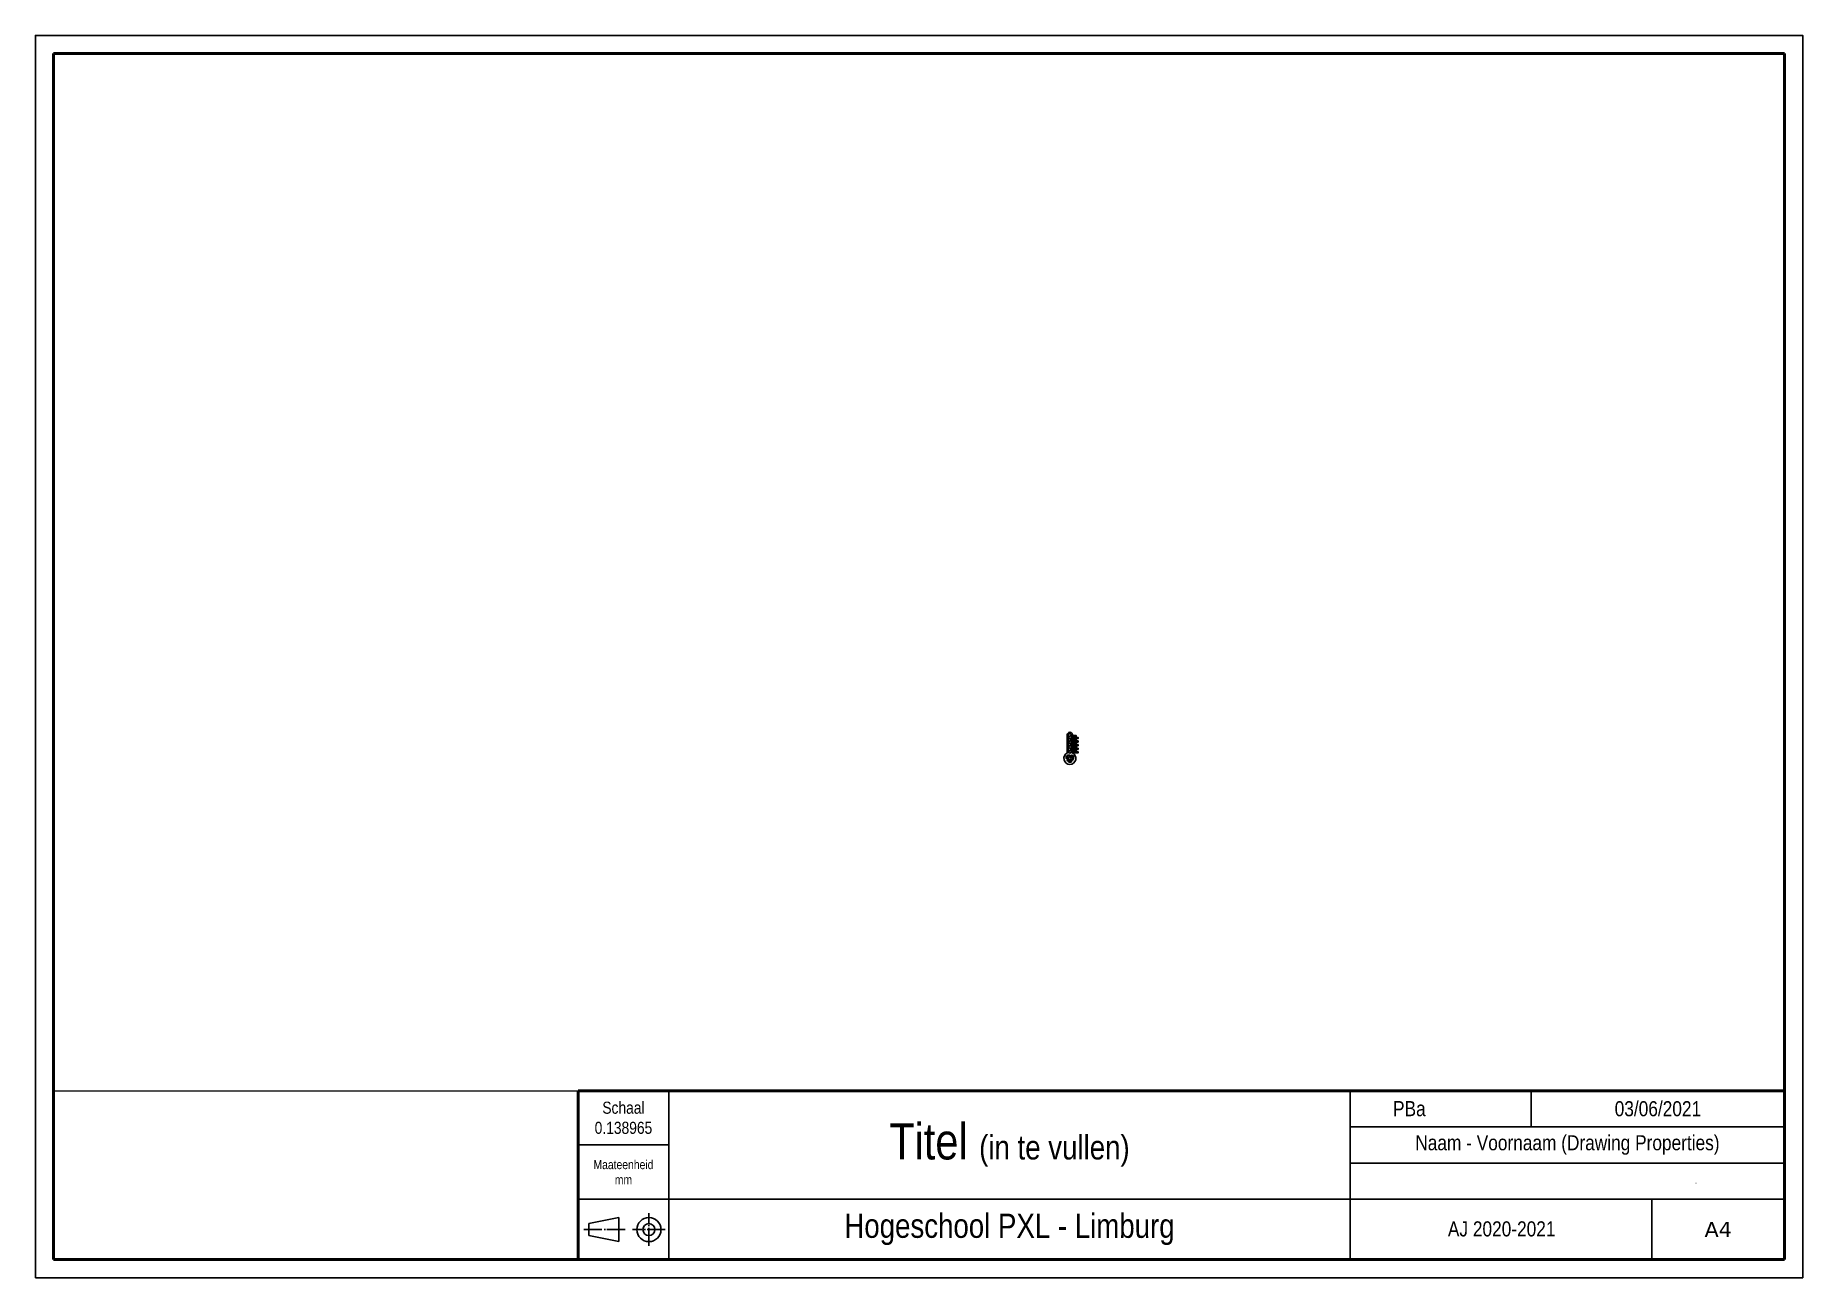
# Paper-space layout 'Landscape A4 (VP-DWGtoPDF)' of a CAD drawing. Header units: millimetres. Extents: x 29 to 322, y 20 to 226.
# The model-space entities are those that its viewports show. They can reach past a viewport. Long polylines and large blocks are cut down to what shows.
import ezdxf

# ---------------------------------------------------------------- set-up
doc = ezdxf.new("R2010")
doc.units = ezdxf.units.MM
doc.header["$LTSCALE"] = 0.5
doc.linetypes.add('ACAD_ISO04W100', pattern=[30, 24, -3, 0, -3])
doc.layers.get('0').update_dxf_attribs({"color": 250})
for name, color, linetype, plot in [('00 Niet printen', 212, 'Continuous', False), ('Uitgeverij', 7, 'Continuous', False), ('VP Hidden', 252, 'Continuous', False)]:
    doc.layers.add(name, color=color, linetype=linetype, plot=plot)
doc.layers.add('Kader', color=7, linetype='Continuous')
doc.styles.add('A3NCAD Technic', font='technic_.ttf')
doc.styles.get("Standard").update_dxf_attribs({"font": 'verdana.ttf'})
doc.styles.add('Technic', font='technic_.ttf')

# ---------------------------------------------------------------- blocks, each defined once
blk = doc.blocks.new('*U26')
at = {"linetype": 'Continuous', "insert": (0, 0), "char_height": 4, "attachment_point": 5, "style": 'Technic'}
blk.add_mtext_dynamic_manual_height_columns('Hogeschool PXL - Limburg', width=113, gutter_width=12.5, heights=[0], dxfattribs=at)
blk = doc.blocks.new('*U28')
at = {"linetype": 'Continuous', "insert": (-0.18, -0.05), "char_height": 2.5, "width": 49.5442, "attachment_point": 5, "style": 'Technic'}
blk.add_mtext('AJ 2020-2021', dxfattribs=at)
blk = doc.blocks.new('*U29')
at = {"lineweight": 30, "insert": (0, 0), "char_height": 2.5, "width": 72, "attachment_point": 5, "style": 'Technic'}
blk.add_mtext('Naam - Voornaam (Drawing Properties)', dxfattribs=at)
blk = doc.blocks.new('*U27')
at = {"linetype": 'Continuous', "insert": (-7.91, 0.01), "char_height": 2.5, "attachment_point": 4, "style": 'Technic'}
blk.add_mtext_dynamic_manual_height_columns('PBa ', width=11.7286, gutter_width=12.5, heights=[0], dxfattribs=at)
blk = doc.blocks.new('*U33')
at = {"linetype": 'Continuous', "insert": (0, 0), "char_height": 2.5, "attachment_point": 5, "style": 'Technic'}
blk.add_mtext_dynamic_manual_height_columns('03/06/2021', width=16.6697, gutter_width=12.5, heights=[0], dxfattribs=at)
blk = doc.blocks.new('*U14')
at = {"color": 7, "linetype": 'Continuous', "insert": (20.28, 0.11), "char_height": 1, "attachment_point": 1, "style": 'Technic'}
blk.add_mtext_dynamic_manual_height_columns('.', width=33.7428, gutter_width=12.5, heights=[0], dxfattribs=at)
blk = doc.blocks.new('*U18')
at = {"layer": 'Kader', "lineweight": -3}
for p, q in [((-6.35, 0.98), (-1.35, 1.98)), ((-6.35, -0.02), (-6.35, 0.98)), ((-1.35, -0.02), (-1.35, 1.98)), ((-6.35, -0.02), (-6.35, -1.02)), ((-6.35, -1.02), (-1.35, -2.02)), ((-1.35, -0.02), (-1.35, -2.02))]:
    blk.add_line(p, q, dxfattribs=at)
at = {"layer": 'Kader', "linetype": 'ACAD_ISO04W100', "lineweight": -3, "ltscale": 0.25}
for p, q in [((3.61, -2.73), (3.61, 2.71)), ((-0.35, -0.02), (-7.39, -0.02)), ((6.33, -0.01), (0.89, -0.01))]:
    blk.add_line(p, q, dxfattribs=at)
at = {"layer": 'Kader', "lineweight": -3}
for radius in [2, 1]:
    blk.add_circle((3.61, -0.02), radius, dxfattribs=at)
blk = doc.blocks.new('*U31')
at = {"layer": 'Kader', "linetype": 'Continuous', "insert": (7.5, -4.5), "char_height": 1.5, "width": 15, "attachment_point": 5, "style": 'Technic'}
blk.add_mtext('Maateenheid\\Pmm', dxfattribs=at)

msp = doc.modelspace()

# ---------------------------------------------------------------- linework, layer by layer
at = {"linetype": 'Continuous'}
for points in [[(1376.3, 422.1, 1), (1370.1, 422.1), (1370.1, 400.6, 4.391067), (1376.3, 400.6)], [(1374.8, 404.9), (1371.7, 407.8), (1374.8, 410.6), (1371.7, 413.5), (1374.8, 416.3), (1371.7, 419.2), (1374.8, 422.1), (1374.8, 402, -1), (1371.7, 402)], [(1369.5, 394.2, 0.080925), (1368.7, 394.1, -0.647315), (1373.7, 397.6, 0.500247)], [(1375, 391, 0.080925), (1375.5, 390.2, -0.647315), (1370, 392.9, 0.500247)], [(1375.1, 397.3, 0.080925), (1375.5, 398.1, -0.647315), (1375.9, 392, 0.500247)]]:
    msp.add_lwpolyline(points, format="xyb", close=True, dxfattribs=at)
msp.add_lwpolyline([(1371.7, 402), (1371.7, 422.1, -1), (1374.8, 422.1)], format="xyb", dxfattribs=at)
for points in [[(1374.8, 422.1), (1371.7, 419.2), (1374.8, 416.3), (1374.8, 422.1)], [(1374.8, 422.1), (1374.8, 402)]]:
    msp.add_lwpolyline(points, dxfattribs=at)
for points in [[(1377.4, 419.9), (1380.9, 419.9), (1380.9, 421.3), (1377.4, 421.3)], [(1377.4, 417.8), (1383.1, 417.8), (1383.1, 419.2), (1377.4, 419.2)], [(1377.4, 415.6), (1380.9, 415.6), (1380.9, 417.1), (1377.4, 417.1)], [(1377.4, 413.5), (1383.1, 413.5), (1383.1, 414.9), (1377.4, 414.9)], [(1377.4, 411.3), (1380.9, 411.3), (1380.9, 412.8), (1377.4, 412.8)], [(1377.4, 409.2), (1383.1, 409.2), (1383.1, 410.6), (1377.4, 410.6)], [(1377.4, 407), (1380.9, 407), (1380.9, 408.5), (1377.4, 408.5)], [(1377.4, 404.9), (1383.1, 404.9), (1383.1, 406.3), (1377.4, 406.3)], [(1377.4, 402.8), (1380.9, 402.8), (1380.9, 404.2), (1377.4, 404.2)], [(1377.4, 400.6), (1383.1, 400.6), (1383.1, 402), (1377.4, 402)]]:
    msp.add_lwpolyline(points, close=True, dxfattribs=at)
msp.add_circle((1373.2, 394.2), 1.68, dxfattribs=at)
for centre, radius, start, end in [((1373.2, 394.2), 3.37, 120, 180), ((1369.3, 391.4), 2.78, 41.1193, 78.8807), ((1373.2, 394.2), 2.02, 206.4427, 213.5573), ((1373.6, 398.9), 2.78, 221.1193, 258.8807), ((1368.9, 392.2), 2.78, 341.1193, 18.8807), ((1373.2, 394.2), 3.37, 240, 300), ((1373.2, 394.2), 2.02, 86.4427, 93.5573), ((1372.8, 398.9), 2.78, 281.1193, 318.8807), ((1377.5, 392.2), 2.78, 161.1193, 198.8807), ((1377.5, 392.2), 2.78, 161.1193, 198.8807), ((1373.2, 394.2), 3.37, 0, 60), ((1373.2, 394.2), 2.02, 326.4427, 333.5573), ((1377.1, 391.4), 2.78, 101.1193, 138.8807)]:
    msp.add_arc(centre, radius, start, end, dxfattribs=at)

psp = doc.layouts.new('Landscape A4 (VP-DWGtoPDF)')

# ---------------------------------------------------------------- linework, layer by layer
at = {"layer": '00 Niet printen', "linetype": 'Continuous'}
psp.add_lwpolyline([(28.51, 19.82), (321.51, 19.82), (321.51, 225.82), (28.51, 225.82)], close=True, dxfattribs=at)
at = {"layer": 'Kader', "lineweight": 50}
for p, q in [((31.51, 22.82), (31.51, 222.82)), ((31.51, 222.82), (318.51, 222.82)), ((318.51, 22.82), (318.51, 222.82)), ((318.51, 50.82), (118.51, 50.82)), ((118.51, 50.82), (118.51, 22.82)), ((318.51, 22.82), (31.51, 22.82))]:
    psp.add_line(p, q, dxfattribs=at)
at = {"layer": 'Kader', "lineweight": 30}
for p, q in [((133.51, 22.82), (133.51, 50.82)), ((246.51, 22.82), (246.51, 50.82)), ((276.51, 44.82), (276.51, 50.82)), ((318.51, 22.82), (318.51, 50.82)), ((318.51, 44.82), (246.51, 44.82)), ((318.51, 38.82), (246.51, 38.82)), ((133.51, 32.82), (318.51, 32.82)), ((296.51, 22.82), (296.51, 32.82))]:
    psp.add_line(p, q, dxfattribs=at)
at = {"layer": 'Kader', "linetype": 'Continuous', "lineweight": 30}
for p, q in [((118.51, 41.82), (133.51, 41.82)), ((133.51, 32.82), (118.51, 32.82))]:
    psp.add_line(p, q, dxfattribs=at)

# ---------------------------------------------------------------- block references
at = {"linetype": 'Continuous'}
psp.add_blockref('*U31', (118.51, 41.82), dxfattribs=at)
at = {"layer": 'Kader', "linetype": 'Continuous'}
for name, p in [('*U27', (261.51, 47.82)), ('*U33', (297.51, 47.82)), ('*U29', (282.51, 41.82)), ('*U26', (190.01, 27.82)), ('*U28', (271.79, 27.94))]:
    psp.add_blockref(name, p, dxfattribs=at)
at = {"layer": 'Kader', "linetype": 'Continuous', "lineweight": -3}
psp.add_blockref('*U18', (126.62, 27.81), dxfattribs=at)
at = {"layer": 'Uitgeverij', "linetype": 'Continuous'}
psp.add_blockref('*U14', (283.37, 36.32), dxfattribs=at)

# ---------------------------------------------------------------- texts
at = {"linetype": 'Continuous', "insert": (126.01, 46.32), "char_height": 2, "attachment_point": 5, "style": 'A3NCAD Technic'}
psp.add_mtext_dynamic_manual_height_columns('Schaal\\P0.138965', width=15, gutter_width=12.5, heights=[0], dxfattribs=at)
at = {"layer": 'Kader', "insert": (190.01, 41.82), "char_height": 6, "width": 113, "attachment_point": 5}
psp.add_mtext('{\\fTechnic|b0|i0|c2|p2;Titel \\H0.66667x;(in te vullen)}', dxfattribs=at)
at = {"layer": 'Kader', "lineweight": 30, "insert": (307.51, 27.82), "char_height": 2.5, "width": 22, "attachment_point": 5}
psp.add_mtext('{\\fVerdana|b0|i0|c0|p34;A4}', dxfattribs=at)

# ---------------------------------------------------------------- viewports
at = {"layer": 'VP Hidden', "linetype": 'Continuous'}
psp.add_viewport(center=(175.01, 136.82), size=(287, 172), view_center_point=(1193.24, 616.42), view_height=1237.7224, dxfattribs=at)

doc.saveas('drawing.dxf')
